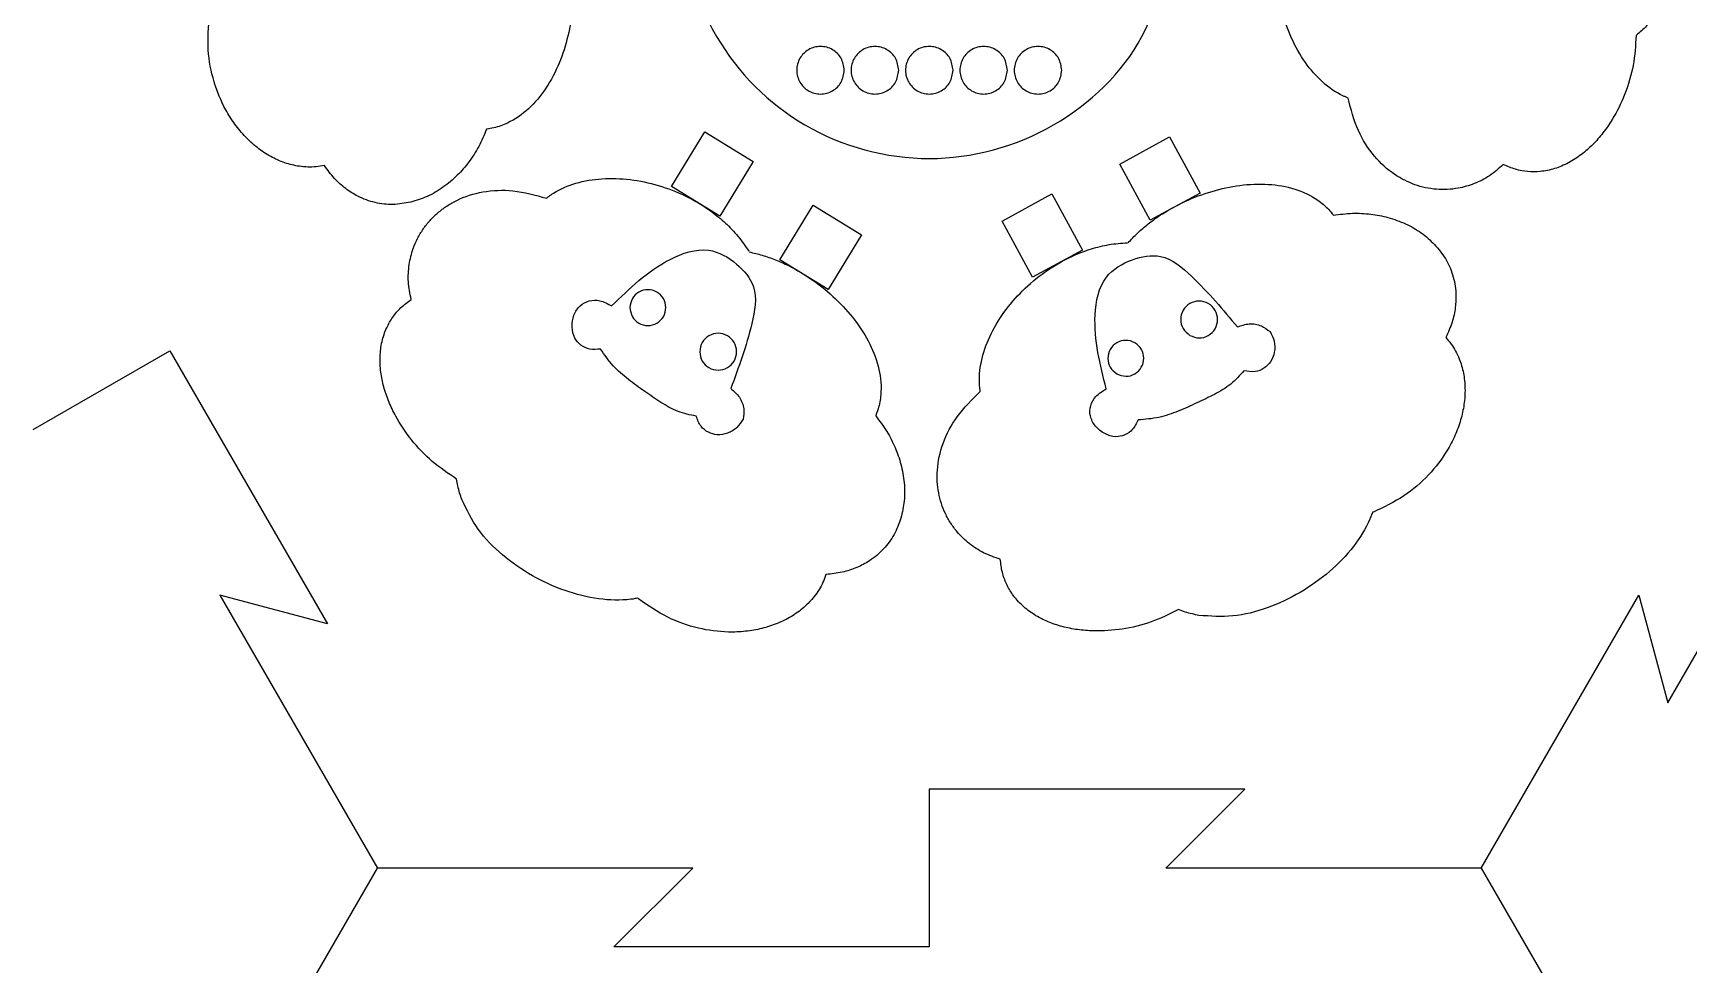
# Model space of a CAD drawing. Extents: x 1 to 437, y 7 to 187.
# Drawn here: x 216 to 284.8, y 42.8 to 81.5 of the extents above; entities that cross this region are included whole.
import ezdxf

# ---------------------------------------------------------------- set-up
doc = ezdxf.new("R2010")
doc.units = 0
doc.layers.add('Base', color=7, linetype='CONTINUOUS')

msp = doc.modelspace()

# ---------------------------------------------------------------- linework, layer by layer
at = {"layer": 'Base', "color": 7}
for p, q in [((282.606694, 81.408455), (282.606919, 81.408723)), ((240.827123, 70.103284), (240.827123, 70.103284)), ((264.078068, 68.947531), (264.078068, 68.947531)), ((243.724667, 68.272201), (243.724667, 68.272201)), ((261.04353, 67.353723), (261.04353, 67.353723)), ((233.631641, 62.987136), (233.631751, 62.986854)), ((271.694772, 61.61216), (271.655848, 61.604851)), ((241.180406, 58.008259), (241.15461, 58.038313)), ((263.608558, 57.564177), (263.60884, 57.564106))]:
    msp.add_line(p, q, dxfattribs=at)
at = {"layer": 'Base', "color": 3}
for p, q in [((249.728773, 79.959258), (249.728773, 79.959258)), ((251.98655, 79.959258), (251.98655, 79.959258)), ((254.244328, 79.959258), (254.244328, 79.959258)), ((256.502103, 79.959258), (256.502103, 79.959258)), ((258.759884, 79.959258), (258.759884, 79.959258)), ((242.550129, 75.135262), (243.934942, 77.401839)), ((243.934942, 77.401839), (245.947624, 76.172098)), ((261.161908, 76.065881), (263.233236, 77.19405)), ((263.233236, 77.19405), (264.503741, 74.861478)), ((245.947624, 76.172098), (244.562816, 73.905523)), ((262.432416, 73.733311), (261.161908, 76.065881)), ((244.562816, 73.905523), (242.550129, 75.135262)), ((247.046448, 72.09027), (248.431262, 74.356848)), ((248.431262, 74.356848), (250.443949, 73.127109)), ((256.276709, 73.694449), (258.348037, 74.822616)), ((258.348037, 74.822616), (259.618545, 72.490046)), ((264.503741, 74.861478), (262.432416, 73.733311)), ((257.547214, 71.361877), (256.276709, 73.694449)), ((250.443949, 73.127109), (249.059136, 70.860532)), ((259.618545, 72.490046), (257.547214, 71.361877)), ((249.059136, 70.860532), (247.046448, 72.09027)), ((267.404864, 69.105643), (267.404864, 69.105643)), ((245.524996, 65.470169), (245.524996, 65.470169))]:
    msp.add_line(p, q, dxfattribs=at)
at = {"layer": 'Base', "color": 1}
for p, q in [((216.04662, 65.039281), (221.717068, 68.313121)), ((221.717068, 68.313121), (228.264621, 56.972419)), ((283.919027, 53.698584), (290.466611, 65.039281)), ((228.264621, 56.972419), (223.792573, 58.170709)), ((223.792573, 58.170709), (230.340131, 46.83001)), ((276.173085, 46.83001), (282.720655, 58.170709)), ((282.720655, 58.170709), (283.919027, 53.698584)), ((266.35182, 50.103909), (253.256709, 50.103909)), ((253.256709, 50.103909), (253.256709, 43.556232)), ((263.078039, 46.830007), (266.35182, 50.103909)), ((223.792709, 35.489313), (230.340261, 46.830007)), ((243.435372, 46.830007), (230.340261, 46.830007)), ((240.161597, 43.556232), (243.435372, 46.830007)), ((276.17315, 46.830007), (263.078039, 46.830007)), ((276.173085, 46.83001), (282.720655, 35.48931)), ((253.256709, 43.556232), (240.161597, 43.556232))]:
    msp.add_line(p, q, dxfattribs=at)
at = {"layer": 'Base', "color": 5}
msp.add_open_spline([(263.483, 86.52253), (263.201926, 84.719777), (262.648116, 81.167741), (258.576803, 77.257246), (253.265948, 75.808283), (247.899326, 77.257239), (243.991955, 81.167735), (242.541914, 86.522528), (243.991956, 91.87732), (247.899327, 95.787812), (253.265948, 97.236769), (258.576802, 95.787806), (262.648115, 91.877314), (263.201926, 88.325281), (263.483, 86.52253)], degree=3, knots=[0, 0, 0, 0, 5.34699, 10.535387, 15.882353, 21.229363, 26.417772, 31.764763, 37.111746, 42.300153, 47.647164, 52.994131, 58.182526, 63.529509, 63.529509, 63.529509, 63.529509], dxfattribs=at)
at = {"layer": 'Base', "color": 7}
for points, knots in [([(270.647688, 78.805714), (270.610549, 78.820813), (270.536128, 78.85107), (270.425961, 78.901042), (270.050498, 79.088586), (269.446232, 79.544301), (268.749039, 80.399511), (268.205727, 81.424142), (267.833075, 82.566549), (267.644015, 83.777941), (267.659409, 84.859195), (267.81129, 85.765178), (268.020246, 86.495862), (268.239486, 86.953812), (268.349823, 87.184285)], [0, 0, 0, 0, 0.120265, 0.240992, 0.362799, 1.379167, 2.477031, 3.650676, 4.838149, 6.066257, 7.313355, 8.062667, 8.818135, 9.583549, 9.583549, 9.583549, 9.583549]), ([(238.140711, 85.469316), (238.196575, 85.288494), (238.309378, 84.923366), (238.413833, 84.354089), (238.495265, 83.569272), (238.475661, 82.566905), (238.280168, 81.38367), (237.917256, 80.245143), (237.380982, 79.208964), (236.664671, 78.337178), (235.976414, 77.856794), (235.464035, 77.64815), (235.174299, 77.559785), (234.97506, 77.527489), (234.874935, 77.511259)], [0, 0, 0, 0, 0.56735, 1.145625, 1.732657, 2.932819, 4.139896, 5.319039, 6.50404, 7.618843, 8.674785, 8.976065, 9.276994, 9.580994, 9.580994, 9.580994, 9.580994]), ([(228.141172, 76.005482), (228.026826, 75.984795), (227.798583, 75.943501), (227.449749, 75.935739), (227.011385, 75.971891), (226.486115, 76.101265), (225.897372, 76.366549), (225.350167, 76.732436), (224.852311, 77.185897), (224.410248, 77.715561), (223.934416, 78.466439), (223.513022, 79.494906), (223.254498, 80.832149), (223.329192, 81.760916), (223.367885, 82.242029)], [0, 0, 0, 0, 0.348147, 0.694932, 1.042909, 1.665888, 2.306568, 2.970992, 3.632206, 4.320244, 5.034638, 6.29137, 7.633226, 9.07538, 9.07538, 9.07538, 9.07538]), ([(283.236247, 82.020307), (283.17193, 81.946693), (283.043388, 81.799569), (282.833433, 81.594388), (282.682318, 81.47047), (282.606694, 81.408455)], [0, 0, 0, 0, 0.2932, 0.585986, 0.879295, 0.879295, 0.879295, 0.879295]), ([(282.606919, 81.408726), (282.580168, 80.991068), (282.527064, 80.161964), (282.169688, 78.979727), (281.717441, 78.047876), (281.242782, 77.357512), (280.816505, 76.869324), (280.337852, 76.445494), (279.807568, 76.102136), (279.228492, 75.857143), (278.655374, 75.738954), (278.106697, 75.738876), (277.586225, 75.830316), (277.259274, 75.970818), (277.09171, 76.042826)], [0, 0, 0, 0, 1.251956, 2.485288, 3.676409, 4.34588, 4.993175, 5.616027, 6.258056, 6.879717, 7.492086, 7.999545, 8.518498, 9.064076, 9.064076, 9.064076, 9.064076]), ([(277.09171, 76.042826), (276.905414, 75.879784), (276.540262, 75.560213), (275.895989, 75.234231), (275.297656, 75.061228), (274.766212, 75.000082), (274.311494, 75.007596), (273.860248, 75.074588), (273.417812, 75.199519), (272.989407, 75.38167), (272.390491, 75.731198), (271.677287, 76.384766), (270.986956, 77.476417), (270.765387, 78.344554), (270.647688, 78.805714)], [0, 0, 0, 0, 0.740211, 1.45086, 2.145119, 2.598487, 3.05098, 3.505587, 3.963233, 4.426505, 4.898399, 6.038279, 7.29164, 8.711872, 8.711872, 8.711872, 8.711872]), ([(234.874935, 77.511259), (234.773068, 77.268114), (234.573124, 76.790862), (234.156446, 76.150219), (233.661336, 75.574267), (233.081896, 75.087768), (232.431384, 74.697342), (231.958989, 74.553127), (231.726686, 74.482208)], [0, 0, 0, 0, 0.789489, 1.549626, 2.281391, 3.060637, 3.81133, 4.53767, 4.53767, 4.53767, 4.53767]), ([(231.726703, 74.48218), (231.481585, 74.438555), (230.991909, 74.351407), (230.236145, 74.439247), (229.5724, 74.680915), (229.010339, 75.038109), (228.53528, 75.46681), (228.276052, 75.821126), (228.141172, 76.005482)], [0, 0, 0, 0, 0.743651, 1.4856, 2.251306, 2.843679, 3.474054, 4.157832, 4.157832, 4.157832, 4.157832]), ([(231.742355, 70.44606), (231.694305, 70.688917), (231.600124, 71.164933), (231.63995, 71.885881), (231.789296, 72.490552), (232.002061, 72.981371), (232.235926, 73.371411), (232.51955, 73.72872), (232.848982, 74.049395), (233.220927, 74.329336), (233.823087, 74.673245), (234.745695, 74.964116), (236.03626, 75.016135), (236.898873, 74.773951), (237.357099, 74.645301)], [0, 0, 0, 0, 0.740209, 1.450857, 2.145116, 2.598485, 3.050979, 3.505582, 3.963233, 4.426504, 4.898398, 6.038279, 7.291641, 8.711873, 8.711873, 8.711873, 8.711873]), ([(237.357099, 74.645301), (237.388744, 74.669915), (237.452156, 74.719237), (237.550515, 74.78966), (237.900666, 75.021046), (238.597459, 75.316501), (239.68669, 75.492682), (240.845703, 75.450886), (242.021382, 75.202409), (243.16501, 74.760446), (244.093706, 74.206488), (244.80237, 73.621964), (245.330683, 73.07566), (245.617659, 72.656817), (245.762086, 72.446025)], [0, 0, 0, 0, 0.120264, 0.24099, 0.362797, 1.379165, 2.477031, 3.650675, 4.838149, 6.066256, 7.313354, 8.062667, 8.818134, 9.583549, 9.583549, 9.583549, 9.583549]), ([(261.513447, 72.792162), (261.642112, 72.930952), (261.901921, 73.211205), (262.342702, 73.586304), (262.981658, 74.049234), (263.859534, 74.533442), (264.981993, 74.955757), (266.149443, 75.210726), (267.314936, 75.264393), (268.428082, 75.079949), (269.188231, 74.724083), (269.625114, 74.384673), (269.846507, 74.177937), (269.974096, 74.021539), (270.038215, 73.942943)], [0, 0, 0, 0, 0.567349, 1.145624, 1.732656, 2.932818, 4.139895, 5.319038, 6.504038, 7.618841, 8.674785, 8.976064, 9.276993, 9.580993, 9.580993, 9.580993, 9.580993]), ([(270.038215, 73.942943), (270.299719, 73.976297), (270.813004, 74.041765), (271.576155, 74.001235), (272.3225, 73.860434), (273.03354, 73.601873), (273.696914, 73.233725), (274.058004, 72.896726), (274.235573, 72.731005)], [0, 0, 0, 0, 0.78949, 1.549627, 2.281392, 3.060637, 3.81133, 4.53767, 4.53767, 4.53767, 4.53767]), ([(245.771904, 72.415548), (245.956434, 72.373516), (246.329045, 72.288641), (246.874281, 72.094464), (247.594666, 71.772574), (248.452942, 71.254417), (249.379906, 70.493494), (250.184445, 69.60994), (250.813665, 68.627424), (251.210498, 67.571188), (251.282397, 66.734948), (251.206896, 66.186892), (251.138553, 65.891792), (251.066902, 65.703098), (251.030895, 65.608272)], [0, 0, 0, 0, 0.567352, 1.145627, 1.732656, 2.93282, 4.139897, 5.319042, 6.504042, 7.618845, 8.674788, 8.976067, 9.276996, 9.580996, 9.580996, 9.580996, 9.580996]), ([(255.375018, 66.619601), (255.369527, 66.659314), (255.358525, 66.738893), (255.346712, 66.859286), (255.321392, 67.278218), (255.413926, 68.029386), (255.805961, 69.060777), (256.421665, 70.043614), (257.22469, 70.937545), (258.179256, 71.706972), (259.123346, 72.234265), (259.98389, 72.555727), (260.721159, 72.740107), (261.227376, 72.779214), (261.48214, 72.798896)], [0, 0, 0, 0, 0.120264, 0.240991, 0.362799, 1.379166, 2.477031, 3.650675, 4.838149, 6.066256, 7.313354, 8.062665, 8.818132, 9.583548, 9.583548, 9.583548, 9.583548]), ([(274.23559, 72.731036), (274.395929, 72.540569), (274.716241, 72.160071), (275.01805, 71.461641), (275.14063, 70.765986), (275.112325, 70.10063), (274.978588, 69.474866), (274.801354, 69.073211), (274.709136, 68.864222)], [0, 0, 0, 0, 0.743651, 1.485601, 2.251307, 2.843679, 3.474054, 4.157834, 4.157834, 4.157834, 4.157834]), ([(240.827123, 70.103284), (240.847585, 70.234528), (240.887904, 70.493124), (241.184304, 70.777816), (241.570944, 70.883303), (241.961644, 70.777816), (242.246107, 70.493124), (242.351672, 70.103284), (242.246107, 69.713445), (241.961644, 69.428753), (241.570944, 69.323266), (241.184304, 69.428753), (240.887903, 69.713445), (240.847585, 69.97204), (240.827123, 70.103284)], [0, 0, 0, 0, 0.389271, 0.766997, 1.156268, 1.545539, 1.923265, 2.312536, 2.701808, 3.079533, 3.468804, 3.858075, 4.2358, 4.625072, 4.625072, 4.625072, 4.625072]), ([(233.631751, 62.986792), (233.283428, 63.218793), (232.591963, 63.679343), (231.7468, 64.579952), (231.16591, 65.437531), (230.80537, 66.193781), (230.595725, 66.807043), (230.468004, 67.433483), (230.435789, 68.064402), (230.513157, 68.688393), (230.697363, 69.243823), (230.971635, 69.71903), (231.311059, 70.124052), (231.596213, 70.336949), (231.742355, 70.44606)], [0, 0, 0, 0, 1.251956, 2.485287, 3.676407, 4.345879, 4.993174, 5.616026, 6.258055, 6.879717, 7.492087, 7.999545, 8.518498, 9.064076, 9.064076, 9.064076, 9.064076]), ([(264.078068, 68.947531), (263.971843, 69.033126), (263.762545, 69.201778), (263.661536, 69.611599), (263.76626, 70.009658), (264.060711, 70.302992), (264.460002, 70.409808), (264.860945, 70.303511), (265.15347, 70.009432), (265.26061, 69.61023), (265.153802, 69.208561), (264.861434, 68.918839), (264.456015, 68.801405), (264.205308, 68.898336), (264.078068, 68.947531)], [0, 0, 0, 0, 0.399791, 0.787726, 1.187518, 1.58731, 1.975244, 2.375037, 2.774827, 3.16276, 3.562551, 3.962343, 4.350277, 4.750069, 4.750069, 4.750069, 4.750069]), ([(243.724667, 68.272201), (243.745683, 68.406993), (243.787091, 68.672577), (244.091504, 68.964964), (244.488595, 69.073302), (244.889854, 68.964964), (245.182003, 68.672576), (245.290419, 68.272202), (245.182003, 67.871828), (244.889854, 67.579441), (244.488595, 67.471103), (244.091504, 67.579442), (243.787092, 67.871827), (243.745683, 68.137411), (243.724667, 68.272201)], [0, 0, 0, 0, 0.399793, 0.787728, 1.187521, 1.587312, 1.975245, 2.375037, 2.774827, 3.16276, 3.562551, 3.962344, 4.350279, 4.75007, 4.75007, 4.75007, 4.75007]), ([(274.709136, 68.864222), (274.784225, 68.77554), (274.934109, 68.598523), (275.115249, 68.300305), (275.303123, 67.902595), (275.453717, 67.383011), (275.518345, 66.740502), (275.475079, 66.083665), (275.331298, 65.425779), (275.093627, 64.77811), (274.681266, 63.990587), (274.001282, 63.111416), (272.972458, 62.218904), (272.130775, 61.819208), (271.694772, 61.61216)], [0, 0, 0, 0, 0.348146, 0.694932, 1.042908, 1.665888, 2.306568, 2.970992, 3.632207, 4.320244, 5.034637, 6.29137, 7.633227, 9.075382, 9.075382, 9.075382, 9.075382]), ([(261.04353, 67.353723), (260.940101, 67.437066), (260.736312, 67.60128), (260.637961, 68.000315), (260.739928, 68.387898), (261.026631, 68.673512), (261.415412, 68.777518), (261.805805, 68.674019), (262.090635, 68.387678), (262.194954, 67.99898), (262.090957, 67.607881), (261.806283, 67.325784), (261.411532, 67.211439), (261.167422, 67.305822), (261.04353, 67.353723)], [0, 0, 0, 0, 0.389269, 0.766995, 1.156265, 1.545535, 1.92326, 2.312531, 2.701804, 3.07953, 3.468801, 3.85807, 4.235796, 4.625069, 4.625069, 4.625069, 4.625069]), ([(256.204297, 59.65747), (255.969951, 59.737286), (255.510619, 59.893731), (254.906173, 60.288696), (254.457182, 60.720366), (254.138505, 61.150038), (253.917655, 61.547592), (253.750028, 61.971872), (253.637029, 62.417505), (253.580567, 62.87959), (253.583812, 63.57303), (253.793215, 64.517467), (254.393447, 65.661138), (255.034491, 66.287091), (255.375018, 66.619601)], [0, 0, 0, 0, 0.74021, 1.450858, 2.145118, 2.598486, 3.05098, 3.505585, 3.963234, 4.426506, 4.898399, 6.03828, 7.291641, 8.711873, 8.711873, 8.711873, 8.711873]), ([(251.030895, 65.608272), (251.190533, 65.39848), (251.503874, 64.986697), (251.85035, 64.305523), (252.101584, 63.588768), (252.233185, 62.843709), (252.246046, 62.085137), (252.134743, 61.603924), (252.080008, 61.367285)], [0, 0, 0, 0, 0.789491, 1.549628, 2.281394, 3.060638, 3.811331, 4.53767, 4.53767, 4.53767, 4.53767]), ([(233.846745, 62.136007), (233.815151, 62.228511), (233.752006, 62.413388), (233.679285, 62.697802), (233.647532, 62.890633), (233.631641, 62.987136)], [0, 0, 0, 0, 0.293193, 0.585974, 0.87929, 0.87929, 0.87929, 0.87929]), ([(241.154608, 58.038313), (241.12196, 58.031999), (241.056472, 58.019335), (240.957584, 58.003914), (240.452564, 57.938711), (239.486113, 57.96679), (238.10315, 58.318894), (236.747226, 58.935866), (235.521999, 59.794282), (234.472526, 60.843795), (234.05212, 61.711916), (233.846745, 62.136007)], [0, 0, 0, 0, 0.09975, 0.200093, 0.30018, 1.62736, 3.064099, 4.558588, 6.068823, 7.539735, 8.944601, 8.944601, 8.944601, 8.944601]), ([(252.080042, 61.367285), (251.995263, 61.133193), (251.825898, 60.665546), (251.371943, 60.054957), (250.83078, 59.600971), (250.240412, 59.292807), (249.631615, 59.095745), (249.195155, 59.048405), (248.968057, 59.023773)], [0, 0, 0, 0, 0.743652, 1.485602, 2.251307, 2.84368, 3.474055, 4.157833, 4.157833, 4.157833, 4.157833]), ([(271.655845, 61.604845), (271.644991, 61.573414), (271.623218, 61.510366), (271.587126, 61.417018), (271.391083, 60.947057), (270.88354, 60.124125), (269.887127, 59.102498), (268.674852, 58.236718), (267.318828, 57.604849), (265.885187, 57.220734), (264.92317, 57.290712), (264.453209, 57.324897)], [0, 0, 0, 0, 0.09975, 0.200092, 0.300179, 1.627359, 3.064098, 4.558587, 6.068823, 7.539735, 8.944599, 8.944599, 8.944599, 8.944599]), ([(263.60891, 57.564103), (263.23383, 57.378446), (262.489249, 57.009895), (261.286717, 56.728268), (260.253586, 56.653988), (259.418385, 56.719886), (258.782462, 56.844953), (258.176088, 57.047563), (257.613589, 57.335122), (257.111882, 57.71412), (256.722969, 58.151361), (256.448563, 58.62649), (256.267515, 59.122951), (256.225718, 59.47635), (256.204297, 59.65747)], [0, 0, 0, 0, 1.251956, 2.485288, 3.676408, 4.34588, 4.993175, 5.616026, 6.258054, 6.879715, 7.492084, 7.999543, 8.518495, 9.064074, 9.064074, 9.064074, 9.064074]), ([(248.968057, 59.023773), (248.9288, 58.914404), (248.850438, 58.696093), (248.682744, 58.390111), (248.432253, 58.028553), (248.057579, 57.638341), (247.533464, 57.261118), (246.942995, 56.970167), (246.301357, 56.765744), (245.621624, 56.647739), (244.733429, 56.611092), (243.632055, 56.7604), (242.344704, 57.205124), (241.577716, 57.734194), (241.180406, 58.008259)], [0, 0, 0, 0, 0.348147, 0.694933, 1.04291, 1.665889, 2.306569, 2.970992, 3.632208, 4.320245, 5.034637, 6.29137, 7.633225, 9.075379, 9.075379, 9.075379, 9.075379]), ([(264.453209, 57.324897), (264.357301, 57.343788), (264.165619, 57.381542), (263.88295, 57.460773), (263.700077, 57.529688), (263.608558, 57.564177)], [0, 0, 0, 0, 0.293194, 0.585976, 0.879291, 0.879291, 0.879291, 0.879291])]:
    msp.add_open_spline(points, degree=3, knots=knots, dxfattribs=at)
at = {"layer": 'Base', "color": 3}
for points, knots in [([(249.728773, 79.959258), (249.701624, 79.785129), (249.648132, 79.442035), (249.254879, 79.064317), (248.7419, 78.924362), (248.223535, 79.064318), (247.846121, 79.442035), (247.706061, 79.959258), (247.846121, 80.476481), (248.223534, 80.8542), (248.7419, 80.994156), (249.25488, 80.8542), (249.648131, 80.476481), (249.701624, 80.133387), (249.728773, 79.959258)], [0, 0, 0, 0, 0.516469, 1.01762, 1.53409, 2.050558, 2.551709, 3.068178, 3.584648, 4.085799, 4.602267, 5.118738, 5.61989, 6.136359, 6.136359, 6.136359, 6.136359]), ([(251.98655, 79.959258), (251.959402, 79.785129), (251.905909, 79.442035), (251.512658, 79.064317), (250.999679, 78.924363), (250.481313, 79.064317), (250.103898, 79.442035), (249.96384, 79.959258), (250.103899, 80.476481), (250.481313, 80.8542), (250.999679, 80.994156), (251.512659, 80.8542), (251.905909, 80.476481), (251.959402, 80.133387), (251.98655, 79.959258)], [0, 0, 0, 0, 0.516469, 1.017619, 1.534088, 2.050559, 2.551709, 3.068178, 3.584648, 4.0858, 4.602271, 5.11874, 5.619891, 6.136361, 6.136361, 6.136361, 6.136361]), ([(254.244328, 79.959258), (254.217179, 79.785129), (254.163687, 79.442035), (253.770435, 79.064318), (253.257456, 78.924362), (252.739091, 79.064317), (252.361678, 79.442036), (252.221621, 79.959258), (252.361678, 80.476481), (252.739091, 80.8542), (253.257456, 80.994156), (253.770436, 80.8542), (254.163686, 80.476481), (254.217179, 80.133387), (254.244328, 79.959258)], [0, 0, 0, 0, 0.516469, 1.01762, 1.534087, 2.050558, 2.551707, 3.068176, 3.584646, 4.085796, 4.602266, 5.118734, 5.619886, 6.136356, 6.136356, 6.136356, 6.136356]), ([(256.502103, 79.959258), (256.474955, 79.785129), (256.421463, 79.442036), (256.028213, 79.064317), (255.515235, 78.924362), (254.99687, 79.064318), (254.619457, 79.442035), (254.479398, 79.959258), (254.619457, 80.476481), (254.99687, 80.8542), (255.515235, 80.994156), (256.028214, 80.8542), (256.421463, 80.47648), (256.474955, 80.133387), (256.502103, 79.959258)], [0, 0, 0, 0, 0.516469, 1.017618, 1.534086, 2.050555, 2.551705, 3.068174, 3.584644, 4.085795, 4.602264, 5.118732, 5.619883, 6.136352, 6.136352, 6.136352, 6.136352]), ([(258.759884, 79.959258), (258.732735, 79.785129), (258.679243, 79.442035), (258.28599, 79.064317), (257.773011, 78.924362), (257.254647, 79.064318), (256.877234, 79.442036), (256.737176, 79.959258), (256.877235, 80.476481), (257.254646, 80.8542), (257.773011, 80.994156), (258.285991, 80.8542), (258.679243, 80.476481), (258.732735, 80.133387), (258.759884, 79.959258)], [0, 0, 0, 0, 0.516469, 1.01762, 1.53409, 2.050558, 2.551707, 3.068176, 3.584646, 4.085796, 4.602263, 5.118734, 5.619886, 6.136356, 6.136356, 6.136356, 6.136356]), ([(240.06808, 70.172102), (240.806462, 70.894925), (241.934802, 71.99949), (244.006468, 72.70967), (245.270957, 72.00151), (246.187109, 70.916845), (245.828167, 68.953998), (245.335842, 67.613458), (245.016302, 66.743392)], [0, 0, 0, 0, 3.105232, 4.745185, 6.03869, 7.214055, 8.74646, 11.580398, 11.580398, 11.580398, 11.580398]), ([(260.604412, 66.73078), (260.347619, 67.731649), (259.955208, 69.261104), (260.376008, 71.410309), (261.621538, 72.151311), (263.018962, 72.402387), (264.539366, 71.110111), (265.454145, 70.013474), (266.047875, 69.301711)], [0, 0, 0, 0, 3.105233, 4.745187, 6.038694, 7.214058, 8.746463, 11.580402, 11.580402, 11.580402, 11.580402]), ([(239.61, 68.380583), (239.457952, 68.368441), (239.171236, 68.345545), (238.78198, 68.523191), (238.49609, 68.84742), (238.396377, 69.306388), (238.467962, 69.791761), (238.72613, 70.198662), (239.130645, 70.414653), (239.618171, 70.424015), (239.907769, 70.261872), (240.06808, 70.172116)], [0, 0, 0, 0, 0.451042, 0.85053, 1.233057, 1.707868, 2.207467, 2.676207, 3.095414, 3.532826, 4.075198, 4.075198, 4.075198, 4.075198]), ([(266.047875, 69.301711), (266.209479, 69.357498), (266.533699, 69.469419), (267.040187, 69.389178), (267.29047, 69.194584), (267.404864, 69.105643)], [0, 0, 0, 0, 0.50848, 1.020139, 1.450867, 1.450867, 1.450867, 1.450867]), ([(267.404864, 69.105643), (267.47298, 68.976765), (267.612598, 68.712602), (267.609006, 68.257349), (267.458676, 67.85252), (267.16563, 67.563512), (266.76415, 67.408346), (266.476854, 67.45722), (266.320262, 67.483859)], [0, 0, 0, 0, 0.431683, 0.884824, 1.316859, 1.696195, 2.087127, 2.555492, 2.555492, 2.555492, 2.555492]), ([(243.578188, 65.598572), (243.321967, 65.649758), (242.800965, 65.753839), (242.107096, 66.163865), (241.433371, 66.625383), (240.755226, 67.107719), (240.103355, 67.669344), (239.776027, 68.141232), (239.61, 68.380583)], [0, 0, 0, 0, 0.778456, 1.582919, 2.38857, 3.234386, 4.080095, 4.950587, 4.950587, 4.950587, 4.950587]), ([(266.320262, 67.483859), (266.147823, 67.287558), (265.797185, 66.888397), (265.095157, 66.492502), (264.358607, 66.139797), (263.60182, 65.793674), (262.789503, 65.509951), (262.217172, 65.46242), (261.926874, 65.438312)], [0, 0, 0, 0, 0.778456, 1.582919, 2.388571, 3.234388, 4.080096, 4.950587, 4.950587, 4.950587, 4.950587]), ([(245.016302, 66.743392), (245.145417, 66.631332), (245.404454, 66.40651), (245.588206, 65.927757), (245.544824, 65.613708), (245.524996, 65.470169)], [0, 0, 0, 0, 0.50848, 1.02014, 1.450868, 1.450868, 1.450868, 1.450868]), ([(261.926874, 65.438312), (261.861366, 65.300564), (261.737836, 65.040812), (261.389361, 64.792529), (260.965627, 64.707057), (260.51829, 64.850177), (260.13374, 65.154866), (259.910438, 65.581896), (259.925641, 66.040213), (260.1613, 66.467103), (260.446523, 66.636827), (260.604412, 66.73078)], [0, 0, 0, 0, 0.451042, 0.850531, 1.233058, 1.707867, 2.207468, 2.67621, 3.095416, 3.532829, 4.075202, 4.075202, 4.075202, 4.075202]), ([(245.524996, 65.470169), (245.447443, 65.34674), (245.288481, 65.093746), (244.892421, 64.86923), (244.466666, 64.797016), (244.069854, 64.906286), (243.734736, 65.176397), (243.633414, 65.449639), (243.578188, 65.598572)], [0, 0, 0, 0, 0.431683, 0.884823, 1.316861, 1.696191, 2.087124, 2.55549, 2.55549, 2.55549, 2.55549])]:
    msp.add_open_spline(points, degree=3, knots=knots, dxfattribs=at)

doc.saveas('drawing.dxf')
